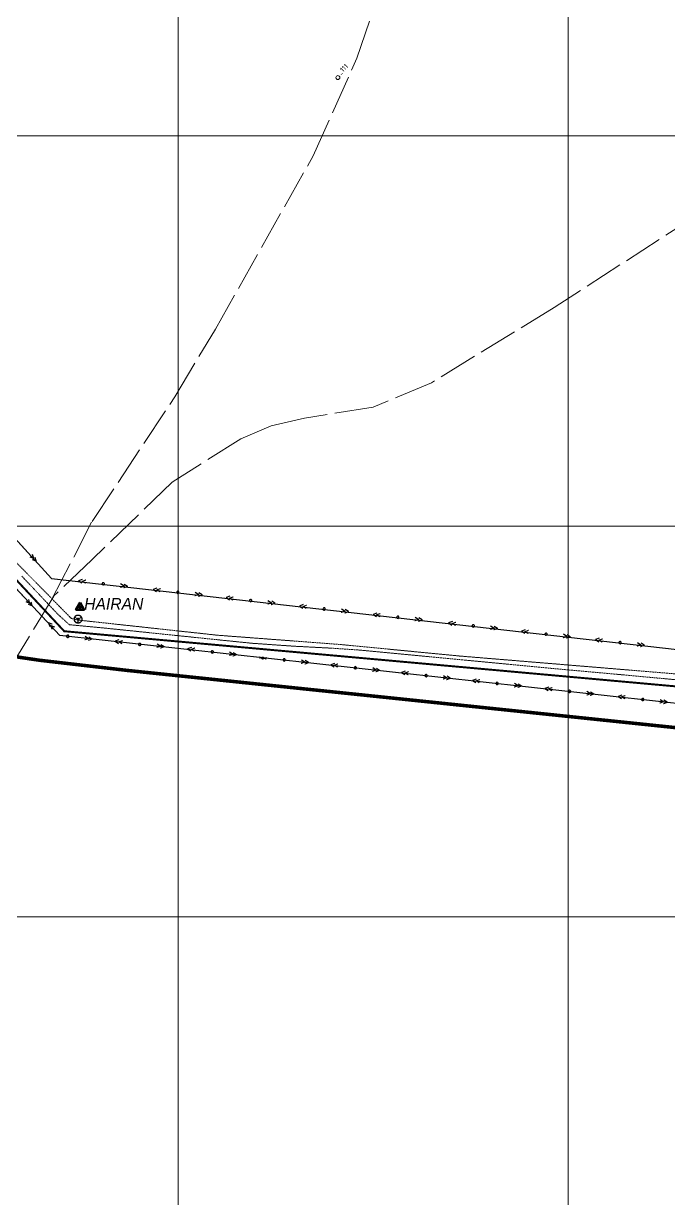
# Model space of a CAD drawing. Header units: millimetres. Extents: x 519 to 9564855, y -810 to 5021775.
# Drawn here: x 9523604 to 9525257, y 4994278 to 4997288 of the extents above; entities that cross this region are included whole.
import ezdxf

# ---------------------------------------------------------------- set-up
doc = ezdxf.new("R2010")
doc.units = ezdxf.units.MM
doc.header["$LTSCALE"] = 2
doc.header["$MEASUREMENT"] = 0
doc.header["$PDMODE"] = 2
doc.header["$PDSIZE"] = 5
for name, pattern in [('92051501$0$GROUND1', [60, 50, -10]), ('92051501$0$GROUND2', [35, 25, -10]), ('Podzemka', [5, 2, -1, 2])]:
    doc.linetypes.add(name, pattern=pattern)
for name, color, linetype in [('AL_PIP_CRUDE OIL', 210, 'Continuous'), ('CONTROL', 7, 'Continuous'), ('GRID_PULKOVO', 7, 'Continuous'), ('OLD WELLS(dr.bfr2000)', 24, 'Continuous'), ('PPLINE_WAT', 7, 'WTR_LINE'), ('ROAD_ASF', 9, 'Continuous'), ('ROAD_FIELD', 255, '92051501$0$GROUND2'), ('ROAD_GROUND', 9, 'Continuous')]:
    doc.layers.add(name, color=color, linetype=linetype)
for name, color, linetype, lineweight in [('Водопровод', 5, 'Continuous', 30), ('Электро', 1, 'Continuous', 30), ('Электроснаб', 1, 'Continuous', 18), ('Электроснабжене', 1, 'Continuous', 18)]:
    doc.layers.add(name, color=color, linetype=linetype, lineweight=lineweight)
doc.styles.add('92051501$0$STANDARD', font='simplex.shx')
doc.styles.add('Elect', font='isocpeur.ttf')
doc.styles.add('Line_GUGK', font='')
doc.styles.get('Line_GUGK').set_extended_font_data('Bm431', italic=True)
doc.linetypes.add('WTR_LINE', pattern='A,0.5,-0.2,["W",92051501$0$STANDARD,S=0.1,R=0,X=-0.1,Y=-0.05],-0.05', length=0.75)

# ---------------------------------------------------------------- blocks, each defined once
blk = doc.blocks.new('A$C53fd71da')
at = {"layer": 'CONTROL', "color": 6, "lineweight": 50}
blk.add_lwpolyline([(0, 12.3), (-10.7, -6.2), (10.7, -6.2)], close=True, dxfattribs=at)
at = {"layer": 'CONTROL', "color": 6, "lineweight": 5, "const_width": 1}
blk.add_lwpolyline([(-0.5, 0, 1), (0.5, 0, 1)], format="xyb", close=True, dxfattribs=at)
at = {"layer": 'CONTROL', "color": 6, "lineweight": 50}
blk.add_point((0, 0), dxfattribs=at)

msp = doc.modelspace()

# ---------------------------------------------------------------- linework, layer by layer
at = {"layer": 'AL_PIP_CRUDE OIL', "lineweight": 60, "const_width": 5}
msp.add_lwpolyline([(9523408.96955, 5008589.07215), (9522866.96955, 5008436.07215), (9522326.96955, 5007087.07215), (9522313.96594, 5006750.08943), (9522363.50455, 5006330.19015), (9523532.73502, 5003851.53167), (9523509.9659, 5003501.17422), (9523544.63322, 5003488.85485), (9523203.95221, 5002551.92724), (9523207.94138, 5002504.46778), (9521587.24018, 4997999.63007), (9523708.12981, 4995731.08727), (9526814.15531, 4995451.17542), (9528489.4409, 4995215.37355), (9528594.43514, 4995358.95224), (9530593.64001, 4995059.64331), (9530879.24426, 4994914.43479), (9530977.35799, 4994842.68501), (9531002.94658, 4994841.81396), (9531002.94658, 4994841.81396), (9531002.94648, 4994841.81391)], dxfattribs=at)
at = {"layer": 'GRID_PULKOVO', "lineweight": 0}
for p, q in [((9524000, 5011000), (9524000, 4992000)), ((9525000, 5011000), (9525000, 4992000)), ((9519000, 4997000), (9533000, 4997000)), ((9519000, 4996000), (9533000, 4996000)), ((9519000, 4995000), (9533000, 4995000))]:
    msp.add_line(p, q, dxfattribs=at)
at = {"layer": 'OLD WELLS(dr.bfr2000)', "lineweight": 0}
msp.add_circle((9524409.5, 4997149), 5, dxfattribs=at)
at = {"layer": 'PPLINE_WAT', "lineweight": 0}
for points in [[(9523743.51714, 4995772.50063), (9523743.51714, 4995772.50063), (9523744.04686, 4995772.49025), (9523744.56619, 4995772.4487), (9523745.08553, 4995772.37599), (9523745.59448, 4995772.2929), (9523746.09304, 4995772.16826), (9523746.58122, 4995772.03323), (9523747.06939, 4995771.86704), (9523747.53679, 4995771.68008), (9523747.99381, 4995771.47235), (9523748.44044, 4995771.24384), (9523748.87668, 4995770.99456), (9523749.30253, 4995770.72451), (9523749.70762, 4995770.43368), (9523750.10231, 4995770.12208), (9523750.47623, 4995769.80009), (9523750.83977, 4995769.45733), (9523751.18253, 4995769.09379), (9523751.5149, 4995768.71987), (9523751.8265, 4995768.32518), (9523752.11733, 4995767.92009), (9523752.38739, 4995767.49424), (9523752.63667, 4995767.058), (9523752.86518, 4995766.61137), (9523753.0833, 4995766.15435), (9523753.27026, 4995765.67657), (9523753.43644, 4995765.19878), (9523753.57147, 4995764.70021), (9523753.68573, 4995764.20165), (9523753.77921, 4995763.6927), (9523753.85191, 4995763.17337), (9523753.89346, 4995762.64365), (9523753.90385, 4995762.11392), (9523753.90385, 4995762.11392), (9523753.89346, 4995761.57381), (9523753.85191, 4995761.04409), (9523753.77921, 4995760.52476), (9523753.68573, 4995760.01581), (9523753.57147, 4995759.51725), (9523753.43644, 4995759.01868), (9523753.27026, 4995758.53051), (9523753.0833, 4995758.06311), (9523752.86518, 4995757.60609), (9523752.63667, 4995757.15946), (9523752.38739, 4995756.72322), (9523752.11733, 4995756.29737), (9523751.8265, 4995755.89228), (9523751.5149, 4995755.49759), (9523751.18253, 4995755.12367), (9523750.83977, 4995754.76013), (9523750.47623, 4995754.41737), (9523750.10231, 4995754.09538), (9523749.70762, 4995753.78378), (9523749.30253, 4995753.49295), (9523748.87668, 4995753.2229), (9523748.44044, 4995752.97362), (9523747.99381, 4995752.74511), (9523747.53679, 4995752.53738), (9523747.06939, 4995752.35042), (9523746.58122, 4995752.19461), (9523746.09304, 4995752.0492), (9523745.59448, 4995751.93495), (9523745.08553, 4995751.84147), (9523744.56619, 4995751.77915), (9523744.04686, 4995751.7376), (9523743.51714, 4995751.72721), (9523743.51714, 4995751.72721), (9523742.97703, 4995751.7376), (9523742.4473, 4995751.77915), (9523741.92797, 4995751.84147), (9523741.41902, 4995751.93495), (9523740.91007, 4995752.0492), (9523740.4219, 4995752.19461), (9523739.93372, 4995752.35042), (9523739.46632, 4995752.53738), (9523738.99892, 4995752.74511), (9523738.55229, 4995752.97362), (9523738.11605, 4995753.2229), (9523737.70058, 4995753.49295), (9523737.2955, 4995753.78378), (9523736.9008, 4995754.09538), (9523736.52688, 4995754.41737), (9523736.16334, 4995754.76013), (9523735.82058, 4995755.12367), (9523735.48821, 4995755.49759), (9523735.18699, 4995755.89228), (9523734.89617, 4995756.29737), (9523734.62611, 4995756.72322), (9523734.37683, 4995757.15946), (9523734.14832, 4995757.60609), (9523733.94059, 4995758.06311), (9523733.75363, 4995758.53051), (9523733.59783, 4995759.01868), (9523733.45241, 4995759.51725), (9523733.33816, 4995760.01581), (9523733.24468, 4995760.52476), (9523733.18236, 4995761.04409), (9523733.14081, 4995761.57381), (9523733.13043, 4995762.11392), (9523733.13043, 4995762.11392), (9523733.14081, 4995762.64365), (9523733.18236, 4995763.17337), (9523733.24468, 4995763.6927), (9523733.33816, 4995764.20165), (9523733.45241, 4995764.70021), (9523733.59783, 4995765.19878), (9523733.75363, 4995765.67657), (9523733.94059, 4995766.15435), (9523734.14832, 4995766.61137), (9523734.37683, 4995767.058), (9523734.62611, 4995767.49424), (9523734.89617, 4995767.92009), (9523735.18699, 4995768.32518), (9523735.48821, 4995768.71987), (9523735.82058, 4995769.09379), (9523736.16334, 4995769.45733), (9523736.52688, 4995769.80009), (9523736.9008, 4995770.12208), (9523737.2955, 4995770.43368), (9523737.70058, 4995770.72451), (9523738.11605, 4995770.99456), (9523738.55229, 4995771.24384), (9523738.99892, 4995771.47235), (9523739.46632, 4995771.68008), (9523739.93372, 4995771.86704), (9523740.4219, 4995772.03323), (9523740.91007, 4995772.16826), (9523741.41902, 4995772.2929), (9523741.92797, 4995772.37599), (9523742.4473, 4995772.4487), (9523742.97703, 4995772.49025), (9523743.51714, 4995772.50063)], [(9523743.11205, 4995759.72498), (9523743.11205, 4995759.72498), (9523742.87316, 4995759.80807), (9523742.64465, 4995759.90155), (9523742.41614, 4995760.02619), (9523742.20841, 4995760.16122), (9523742.01106, 4995760.31702), (9523741.83449, 4995760.48321), (9523741.6683, 4995760.67017), (9523741.53327, 4995760.86752), (9523741.40863, 4995761.07525), (9523741.30477, 4995761.29337), (9523741.23206, 4995761.52188), (9523741.18013, 4995761.76078), (9523741.15935, 4995762.01006), (9523741.16974, 4995762.25934), (9523741.21129, 4995762.50862), (9523741.28399, 4995762.76829), (9523735.08313, 4995766.6633), (9523735.08313, 4995766.6633), (9523734.9481, 4995766.41402), (9523734.82346, 4995766.16474), (9523734.70921, 4995765.90507), (9523734.60534, 4995765.6454), (9523734.50147, 4995765.37535), (9523734.40799, 4995765.09491), (9523734.3249, 4995764.82485), (9523734.25219, 4995764.53403), (9523734.18987, 4995764.25359), (9523734.13794, 4995763.96276), (9523734.086, 4995763.67193), (9523734.05484, 4995763.3811), (9523734.02368, 4995763.07989), (9523734.00291, 4995762.77867), (9523733.99252, 4995762.47746), (9523733.99252, 4995762.17624), (9523734.00291, 4995761.87503), (9523734.02368, 4995761.57381), (9523734.04446, 4995761.26221), (9523734.086, 4995760.961), (9523734.12755, 4995760.65978), (9523734.18987, 4995760.35857), (9523734.25219, 4995760.05735), (9523734.3249, 4995759.75614), (9523734.40799, 4995759.45493), (9523734.50147, 4995759.1641), (9523734.60534, 4995758.87327), (9523734.71959, 4995758.58244), (9523734.84423, 4995758.29161), (9523734.97926, 4995758.01117), (9523735.12467, 4995757.73073), (9523735.28047, 4995757.45029), (9523735.28047, 4995757.45029), (9523735.43628, 4995757.18024), (9523735.61285, 4995756.92057), (9523735.77904, 4995756.6609), (9523735.966, 4995756.41162), (9523736.16334, 4995756.17272), (9523736.36069, 4995755.93383), (9523736.55804, 4995755.70532), (9523736.77616, 4995755.4872), (9523736.9839, 4995755.27947), (9523737.2124, 4995755.07173), (9523737.44091, 4995754.87439), (9523737.6798, 4995754.68743), (9523737.9187, 4995754.50046), (9523738.15759, 4995754.33428), (9523738.40687, 4995754.16809), (9523738.66654, 4995754.01229), (9523738.91582, 4995753.85649), (9523739.18588, 4995753.72146), (9523739.44555, 4995753.58643), (9523739.7156, 4995753.46179), (9523739.98565, 4995753.34754), (9523740.2661, 4995753.24367), (9523740.53615, 4995753.13981), (9523740.81659, 4995753.05671), (9523741.10742, 4995752.97362), (9523741.38786, 4995752.90091), (9523741.6683, 4995752.83859), (9523741.95913, 4995752.78666), (9523742.24996, 4995752.73472), (9523742.5304, 4995752.70356), (9523742.82123, 4995752.68279), (9523743.11205, 4995752.66202), (9523743.11205, 4995759.72498)], [(9523741.64753, 4995763.5369), (9523741.64753, 4995763.5369), (9523741.85526, 4995763.78618), (9523742.09416, 4995764.0043), (9523742.35382, 4995764.18088), (9523742.61349, 4995764.31591), (9523742.89393, 4995764.40939), (9523743.18476, 4995764.48209), (9523743.47559, 4995764.51325), (9523743.76642, 4995764.51325), (9523744.04686, 4995764.48209), (9523744.3273, 4995764.41977), (9523744.58697, 4995764.33668), (9523744.82586, 4995764.22243), (9523745.05437, 4995764.0874), (9523745.24133, 4995763.92121), (9523745.40752, 4995763.74464), (9523745.54254, 4995763.5369), (9523751.62916, 4995767.34883), (9523751.62916, 4995767.34883), (9523751.48374, 4995767.58772), (9523751.31756, 4995767.81623), (9523751.15137, 4995768.04474), (9523750.97479, 4995768.27324), (9523750.78783, 4995768.49136), (9523750.60087, 4995768.70948), (9523750.39314, 4995768.91722), (9523750.1854, 4995769.12495), (9523749.96728, 4995769.3223), (9523749.74916, 4995769.51965), (9523749.51027, 4995769.70661), (9523749.27137, 4995769.88318), (9523749.03248, 4995770.05976), (9523748.7832, 4995770.22594), (9523748.52353, 4995770.39213), (9523748.26386, 4995770.53755), (9523747.99381, 4995770.68296), (9523747.72375, 4995770.82837), (9523747.44331, 4995770.95301), (9523747.16287, 4995771.07765), (9523746.88243, 4995771.19191), (9523746.5916, 4995771.29578), (9523746.30077, 4995771.38926), (9523746.00995, 4995771.47235), (9523745.70873, 4995771.55544), (9523745.40752, 4995771.61776), (9523745.1063, 4995771.68008), (9523744.7947, 4995771.73202), (9523744.49349, 4995771.76318), (9523744.18189, 4995771.79434), (9523743.87028, 4995771.80472), (9523743.55868, 4995771.81511), (9523743.55868, 4995771.81511), (9523743.24708, 4995771.80472), (9523742.93548, 4995771.79434), (9523742.62388, 4995771.76318), (9523742.31228, 4995771.73202), (9523742.01106, 4995771.68008), (9523741.70985, 4995771.62815), (9523741.40863, 4995771.56583), (9523741.11781, 4995771.49312), (9523740.81659, 4995771.39964), (9523740.53615, 4995771.30616), (9523740.24532, 4995771.21268), (9523739.96488, 4995771.09843), (9523739.69483, 4995770.97379), (9523739.42477, 4995770.84915), (9523739.15472, 4995770.71412), (9523738.89505, 4995770.56871), (9523738.63538, 4995770.42329), (9523738.3861, 4995770.2571), (9523738.13682, 4995770.09092), (9523737.89793, 4995769.92473), (9523737.66942, 4995769.73777), (9523737.44091, 4995769.55081), (9523737.22279, 4995769.36385), (9523737.00467, 4995769.15611), (9523736.79693, 4995768.94838), (9523736.59959, 4995768.74064), (9523736.41263, 4995768.52252), (9523736.22567, 4995768.29402), (9523736.04909, 4995768.06551), (9523735.87252, 4995767.837), (9523735.71672, 4995767.59811), (9523735.56092, 4995767.34883), (9523741.64753, 4995763.5369)], [(9523745.90608, 4995762.76829), (9523745.90608, 4995762.76829), (9523745.9684, 4995762.49823), (9523745.99956, 4995762.22818), (9523745.99956, 4995761.96851), (9523745.97879, 4995761.71923), (9523745.93724, 4995761.46995), (9523745.87492, 4995761.23105), (9523745.78144, 4995761.01293), (9523745.67757, 4995760.8052), (9523745.54254, 4995760.60785), (9523745.37636, 4995760.42089), (9523745.19978, 4995760.26509), (9523745.00244, 4995760.10929), (9523744.78431, 4995759.98465), (9523744.54542, 4995759.88078), (9523744.28575, 4995759.7873), (9523744.00531, 4995759.72498), (9523744.00531, 4995752.66202), (9523744.00531, 4995752.66202), (9523744.28575, 4995752.6724), (9523744.56619, 4995752.69318), (9523744.84663, 4995752.72434), (9523745.12708, 4995752.76588), (9523745.40752, 4995752.81782), (9523745.68796, 4995752.86975), (9523745.9684, 4995752.94246), (9523746.24884, 4995753.01516), (9523746.52928, 4995753.09826), (9523746.80972, 4995753.19174), (9523747.09016, 4995753.29561), (9523747.36022, 4995753.39947), (9523747.63027, 4995753.52411), (9523747.90033, 4995753.64875), (9523748.17038, 4995753.78378), (9523748.43005, 4995753.9292), (9523748.68972, 4995754.07461), (9523748.94939, 4995754.2408), (9523749.19867, 4995754.40698), (9523749.44795, 4995754.58356), (9523749.68684, 4995754.76013), (9523749.92574, 4995754.95748), (9523750.15424, 4995755.15483), (9523750.38275, 4995755.36256), (9523750.60087, 4995755.5703), (9523750.80861, 4995755.7988), (9523751.01634, 4995756.02731), (9523751.21369, 4995756.26621), (9523751.40065, 4995756.5051), (9523751.58761, 4995756.75438), (9523751.7538, 4995757.01405), (9523751.91998, 4995757.2841), (9523751.91998, 4995757.2841), (9523752.07579, 4995757.56454), (9523752.2212, 4995757.84499), (9523752.35623, 4995758.13581), (9523752.48087, 4995758.41625), (9523752.58473, 4995758.70708), (9523752.6886, 4995759.0083), (9523752.78208, 4995759.29912), (9523752.86518, 4995759.58995), (9523752.93788, 4995759.89117), (9523753.01059, 4995760.19238), (9523753.06252, 4995760.48321), (9523753.10407, 4995760.78442), (9523753.13523, 4995761.08564), (9523753.16639, 4995761.38685), (9523753.17678, 4995761.67768), (9523753.18716, 4995761.9789), (9523753.18716, 4995762.28011), (9523753.16639, 4995762.57094), (9523753.14562, 4995762.86177), (9523753.11446, 4995763.16298), (9523753.0833, 4995763.45381), (9523753.03136, 4995763.73425), (9523752.97943, 4995764.02508), (9523752.90672, 4995764.30552), (9523752.83402, 4995764.58596), (9523752.75092, 4995764.8664), (9523752.65744, 4995765.14684), (9523752.56396, 4995765.4169), (9523752.44971, 4995765.67657), (9523752.33545, 4995765.94662), (9523752.21081, 4995766.20629), (9523752.07579, 4995766.45557), (9523745.90608, 4995762.76829)], [(9523743.60023, 4995762.76829), (9523743.60023, 4995762.76829), (9523743.4652, 4995762.7579), (9523743.34056, 4995762.71635), (9523743.23669, 4995762.65403), (9523743.13283, 4995762.58133), (9523743.06012, 4995762.47746), (9523742.9978, 4995762.37359), (9523742.95625, 4995762.24895), (9523742.94587, 4995762.11392), (9523742.94587, 4995762.11392), (9523742.95625, 4995761.9789), (9523742.9978, 4995761.86464), (9523743.06012, 4995761.75039), (9523743.13283, 4995761.65691), (9523743.23669, 4995761.57381), (9523743.34056, 4995761.52188), (9523743.4652, 4995761.48033), (9523743.60023, 4995761.46995), (9523743.60023, 4995761.46995), (9523743.73526, 4995761.48033), (9523743.84951, 4995761.52188), (9523743.96376, 4995761.57381), (9523744.05724, 4995761.65691), (9523744.14034, 4995761.75039), (9523744.19227, 4995761.86464), (9523744.23382, 4995761.9789), (9523744.24421, 4995762.11392), (9523744.24421, 4995762.11392), (9523744.23382, 4995762.24895), (9523744.19227, 4995762.37359), (9523744.14034, 4995762.47746), (9523744.05724, 4995762.58133), (9523743.96376, 4995762.65403), (9523743.84951, 4995762.71635), (9523743.73526, 4995762.7579), (9523743.60023, 4995762.76829)]]:
    msp.add_lwpolyline(points, dxfattribs=at)
at = {"layer": 'ROAD_ASF', "lineweight": 0}
for points in [[(9528298.2867, 4995168.93136), (9526231.21481, 4995381.48735), (9523869.78115, 4995627.69086), (9523645.75861, 4995653.60503), (9523591.51173, 4995661.52648), (9523474.39828, 4995680.98455), (9523360.83194, 4995715.36281), (9523200.35695, 4995774.30053), (9522942.1872, 4995891.78385), (9522657.92062, 4996081.52179), (9522497.5187, 4996228.7826), (9521885.14489, 4996878.97331), (9521737.23529, 4997056.36456), (9521526.30791, 4997406.20512)], [(9528299.337, 4995174.855), (9526231.837, 4995387.455), (9523870.437, 4995633.655), (9523646.537, 4995659.555), (9523592.437, 4995667.455), (9523475.76488, 4995686.83974), (9523362.737, 4995721.055), (9523202.637, 4995779.855), (9522945.1143, 4995897.04387), (9522661.637, 4996086.255), (9522501.737, 4996233.055), (9521889.637, 4996882.955), (9521742.137, 4997059.855), (9521531.837, 4997408.655)]]:
    msp.add_lwpolyline(points, dxfattribs=at)
at = {"layer": 'ROAD_FIELD', "linetype": '92051501$0$GROUND1', "lineweight": 0}
for points in [[(9523677.33764, 4995814.53179), (9523779.5692, 4996012.42397), (9523991.837, 4996331.555), (9524095.437, 4996504.555), (9524346.537, 4996948.955), (9524458.337, 4997198.555), (9524536.637, 4997429.155), (9524631.237, 4997756.455), (9524742.837, 4998101.955), (9524802.21631, 4998263.4501), (9524977.31895, 4998658.98382), (9525070.237, 4998931.055), (9525201.337, 4999233.755), (9525235.8427, 4999319.26134), (9525202.937, 4999426.855), (9525184.737, 4999499.955), (9525171.237, 4999571.455), (9525219.837, 4999707.255), (9525214.6934, 4999831.36774)], [(9528451.88812, 4999004.86675), (9528390.137, 4998956.155), (9528309.437, 4998884.155), (9528129.437, 4998769.755), (9527922.537, 4998634.655), (9527779.137, 4998535.455), (9527515.36941, 4998343.87907), (9527230.93133, 4998141.99864), (9527007.537, 4998000.855), (9526806.037, 4997871.855), (9526540.837, 4997599.355), (9526319.737, 4997442.355), (9526097.437, 4997309.355), (9526017.01116, 4997250.78917), (9525334.27543, 4996799.24093), (9524964.2843, 4996560.61277), (9524649.07709, 4996367.39764), (9524500.337, 4996305.255), (9524323.837, 4996276.855), (9524238.137, 4996257.255), (9524161.04677, 4996223.95074), (9523984.34338, 4996113.12051), (9523779.80124, 4995914.72078), (9523679.93664, 4995819.72939)], [(9523681.29951, 4995821.02576), (9523588.05274, 4995668.18343)]]:
    msp.add_lwpolyline(points, dxfattribs=at)
at = {"layer": 'ROAD_GROUND', "color": 8, "lineweight": 0, "const_width": 9}
msp.add_lwpolyline([(9528298.81185, 4995171.89318), (9526231.52379, 4995384.4714), (9523870.10908, 4995630.67293), (9523646.14781, 4995656.58002), (9523591.97436, 4995664.49074), (9523475.08158, 4995683.91215), (9523361.78447, 4995718.2089), (9523201.49697, 4995777.07777), (9522943.65075, 4995894.41386), (9522659.77881, 4996083.8884), (9522499.62785, 4996230.9188), (9521887.39094, 4996880.96416), (9521739.68614, 4997058.10978), (9521529.07245, 4997407.43006)], dxfattribs=at)
at = {"layer": 'Водопровод', "linetype": 'Podzemka', "lineweight": 0, "ltscale": 0.5}
for points in [[(9521809.05861, 4997801.17492), (9522321.28486, 4997251.24444), (9522848.09461, 4996690.34295), (9523018.04254, 4996508.29052), (9523474.44343, 4996019.34995), (9523726.43358, 4995763.56926), (9523744.07352, 4995759.63526), (9524100.88532, 4995720.85887), (9524418.9719, 4995696.8346), (9524721.48043, 4995667.5756), (9525443.73324, 4995607.90442), (9525570.37635, 4995599.69793), (9526108.40371, 4995547.55865), (9526286.02644, 4995530.48459), (9526475.15533, 4995517.41433), (9526683.99455, 4995499.87704), (9526817.43808, 4995482.55757), (9527010.89284, 4995452.72098), (9527327.42458, 4995409.488), (9527594.44513, 4995374.98379), (9527801.7804, 4995344.91779)], [(9525295.64245, 4995605.01899), (9525140.60436, 4995619.3383), (9524954.36342, 4995636.16406), (9524736.08297, 4995656.97893), (9524466.22475, 4995682.76176), (9524390.42104, 4995687.84894), (9524298.05733, 4995692.66493), (9524190.76959, 4995700.10718), (9524047.29721, 4995714.79549), (9523819.44487, 4995738.36103), (9523721.26121, 4995747.76634), (9523691.67531, 4995774.5307), (9523638.10901, 4995831.29506), (9523599.05466, 4995872.47944)]]:
    msp.add_lwpolyline(points, dxfattribs=at)
at = {"layer": 'Электро'}
for p, q in [((9521686.2361, 4998035.15895), (9523675.71145, 4995866.21379)), ((9523696.51523, 4995720.48046), (9521569.84884, 4997994.48601)), ((9523630.14145, 4995917.30262), (9523620.83331, 4995921.08205)), ((9523630.12686, 4995916.94613), (9523626.98525, 4995927.4326)), ((9523636.31004, 4995910.97549), (9523633.2956, 4995920.20683)), ((9523636.1245, 4995910.80466), (9523626.80177, 4995914.22759)), ((9523675.71145, 4995866.21379), (9529559.83969, 4995197.83227)), ((9523754.44542, 4995863.43195), (9523744.89104, 4995859.9873)), ((9523744.89104, 4995859.9873), (9523753.41176, 4995854.66538)), ((9523753.88429, 4995858.67296), (9523763.21758, 4995862.39764)), ((9523762.21345, 4995853.88154), (9523753.88429, 4995858.67296)), ((9523861.46491, 4995846.49617), (9523851.94006, 4995843.30198)), ((9523861.68601, 4995846.21614), (9523852.47245, 4995852.12766)), ((9523870.23707, 4995845.46185), (9523860.93332, 4995841.98764)), ((9523870.2666, 4995845.71232), (9523861.96697, 4995850.75421)), ((9523945.73666, 4995841.70307), (9523936.18228, 4995838.25842)), ((9523936.18228, 4995838.25842), (9523944.703, 4995832.9365)), ((9523945.17553, 4995836.94408), (9523954.50881, 4995840.66875)), ((9523953.50469, 4995832.15266), (9523945.17553, 4995836.94408)), ((9524052.97725, 4995824.48726), (9524043.76369, 4995830.39878)), ((9524061.55783, 4995823.98344), (9524053.25821, 4995829.02533)), ((9523620.08227, 4995802.28945), (9523610.78227, 4995806.08885)), ((9523626.05135, 4995795.77864), (9523616.73599, 4995799.22159)), ((9523620.06691, 4995801.93299), (9523616.94784, 4995812.42618)), ((9523626.23725, 4995795.94908), (9523623.24265, 4995805.18687)), ((9524052.75615, 4995824.76728), (9524043.2313, 4995821.5731)), ((9524061.5283, 4995823.73297), (9524052.22455, 4995820.25876)), ((9524132.3353, 4995820.50722), (9524122.78092, 4995817.06257)), ((9524122.78092, 4995817.06257), (9524131.30165, 4995811.74065)), ((9524131.77417, 4995815.74823), (9524141.10746, 4995819.47291)), ((9524140.10334, 4995810.95681), (9524131.77417, 4995815.74823)), ((9524239.35479, 4995803.57144), (9524229.82994, 4995800.37725)), ((9524239.57589, 4995803.29141), (9524230.36233, 4995809.20293)), ((9524248.12695, 4995802.53712), (9524238.8232, 4995799.06291)), ((9524248.15648, 4995802.78759), (9524239.85685, 4995807.82948)), ((9524320.70024, 4995799.11074), (9524311.14586, 4995795.66609)), ((9524320.13912, 4995794.35174), (9524329.4724, 4995798.07642)), ((9524311.14586, 4995795.66609), (9524319.66659, 4995790.34417)), ((9524328.46828, 4995789.56033), (9524320.13912, 4995794.35174)), ((9524427.71974, 4995782.17495), (9524418.19488, 4995778.98077)), ((9524427.94084, 4995781.89493), (9524418.72727, 4995787.80644)), ((9524436.49189, 4995781.14064), (9524427.18814, 4995777.66643)), ((9524436.52142, 4995781.39111), (9524428.2218, 4995786.433)), ((9524509.4885, 4995777.66617), (9524499.93413, 4995774.22152)), ((9524499.93413, 4995774.22152), (9524508.45485, 4995768.8996)), ((9524508.92738, 4995772.90718), (9524518.26066, 4995776.63186)), ((9524517.25654, 4995768.11576), (9524508.92738, 4995772.90718)), ((9524616.7291, 4995760.45036), (9524607.51554, 4995766.36188)), ((9523667.85265, 4995752.54314), (9523670.8319, 4995742.94889)), ((9523677.33855, 4995748.91417), (9523667.85265, 4995752.54314)), ((9523676.98688, 4995736.60852), (9523673.80637, 4995745.67588)), ((9523673.80637, 4995745.67588), (9523683.30764, 4995742.40337)), ((9524616.508, 4995760.73039), (9524606.98315, 4995757.5362)), ((9524625.28015, 4995759.69607), (9524615.9764, 4995756.22186)), ((9524625.30968, 4995759.94654), (9524617.01006, 4995764.98843)), ((9524702.94967, 4995755.6908), (9524693.39529, 4995752.24615)), ((9524693.39529, 4995752.24615), (9524701.91602, 4995746.92424)), ((9524702.38854, 4995750.93181), (9524711.72183, 4995754.65649)), ((9524710.71771, 4995746.1404), (9524702.38854, 4995750.93181)), ((9524809.96916, 4995738.75502), (9524800.44431, 4995735.56084)), ((9524810.19026, 4995738.475), (9524800.9767, 4995744.38651)), ((9524818.74132, 4995737.72071), (9524809.43757, 4995734.2465)), ((9524818.77085, 4995737.97118), (9524810.47122, 4995743.01306)), ((9529578.83595, 4995072.17117), (9523696.51523, 4995720.48046)), ((9523770.44647, 4995711.86314), (9523760.90134, 4995708.73008)), ((9523770.66577, 4995711.5817), (9523761.49029, 4995717.55216)), ((9523779.21181, 4995710.77262), (9523769.88599, 4995707.35812)), ((9523779.24295, 4995711.02289), (9523770.97582, 4995716.11788)), ((9523848.31243, 4995708.63108), (9523838.7159, 4995705.30566)), ((9523847.69209, 4995703.87944), (9523857.07102, 4995707.48762)), ((9524889.41694, 4995734.50988), (9524879.86256, 4995731.06523)), ((9524879.86256, 4995731.06523), (9524888.38328, 4995725.74331)), ((9524888.85581, 4995729.75089), (9524898.18909, 4995733.47557)), ((9524897.18497, 4995724.95947), (9524888.85581, 4995729.75089)), ((9524996.43643, 4995717.5741), (9524986.91158, 4995714.37991)), ((9524996.65753, 4995717.29407), (9524987.44397, 4995723.20559)), ((9525005.20858, 4995716.53978), (9524995.90483, 4995713.06557)), ((9525005.23811, 4995716.79025), (9524996.93849, 4995721.83214)), ((9525079.08991, 4995712.96482), (9525069.53553, 4995709.52017)), ((9525069.53553, 4995709.52017), (9525078.05625, 4995704.19825)), ((9525078.52878, 4995708.20582), (9525087.86207, 4995711.9305)), ((9525086.85794, 4995703.41441), (9525078.52878, 4995708.20582)), ((9523838.7159, 4995705.30566), (9523847.1697, 4995699.87806)), ((9523855.96095, 4995698.98469), (9523847.69209, 4995703.87944)), ((9523955.32688, 4995692.26843), (9523945.78598, 4995689.12251)), ((9523955.54656, 4995691.98729), (9523946.36305, 4995697.94538)), ((9523964.09369, 4995691.18972), (9523954.77247, 4995687.76266)), ((9523964.12449, 4995691.44004), (9523955.85049, 4995696.52388)), ((9524033.92596, 4995689.26807), (9524024.35427, 4995685.87183)), ((9524024.35427, 4995685.87183), (9524032.84794, 4995680.50685)), ((9524033.34075, 4995684.51198), (9524042.69277, 4995688.18935)), ((9524041.64555, 4995679.67845), (9524033.34075, 4995684.51198)), ((9524141.07802, 4995671.50954), (9524131.89451, 4995677.46763)), ((9524149.65595, 4995670.96229), (9524141.38196, 4995676.04613)), ((9525186.1094, 4995696.02903), (9525176.58455, 4995692.83485)), ((9525186.3305, 4995695.74901), (9525177.11694, 4995701.66052)), ((9525194.88155, 4995694.99472), (9525185.57781, 4995691.52051)), ((9525194.91109, 4995695.24519), (9525186.61146, 4995700.28708)), ((9524140.85834, 4995671.79068), (9524131.31744, 4995668.64476)), ((9524149.62515, 4995670.71197), (9524140.30393, 4995667.28491)), ((9524217.88841, 4995665.07357), (9524208.29188, 4995661.74814)), ((9524208.71052, 4995665.52379), (9524217.20419, 4995660.15881)), ((9524217.26807, 4995660.32193), (9524226.64701, 4995663.93011)), ((9524226.0018, 4995659.33042), (9524217.697, 4995664.16394)), ((9524325.2146, 4995651.44264), (9524315.6737, 4995648.29672)), ((9524325.43428, 4995651.1615), (9524316.25076, 4995657.11959)), ((9524333.9814, 4995650.36393), (9524324.66018, 4995646.93687)), ((9524334.0122, 4995650.61425), (9524325.73821, 4995655.69809)), ((9524400.7835, 4995648.77673), (9524391.2118, 4995645.3805)), ((9524400.19829, 4995644.02064), (9524409.55031, 4995647.69802)), ((9524391.2118, 4995645.3805), (9524399.70547, 4995640.01551)), ((9524408.50308, 4995639.18712), (9524400.19829, 4995644.02064)), ((9524507.71588, 4995631.29935), (9524498.17498, 4995628.15343)), ((9524507.93556, 4995631.01821), (9524498.75204, 4995636.97629)), ((9524516.48268, 4995630.22063), (9524507.16146, 4995626.79357)), ((9524516.51348, 4995630.47095), (9524508.23949, 4995635.55479)), ((9524581.86199, 4995628.79047), (9524572.29029, 4995625.39424)), ((9524572.29029, 4995625.39424), (9524580.78396, 4995620.02925)), ((9524581.27677, 4995624.03438), (9524590.6288, 4995627.71176)), ((9524589.58157, 4995619.20086), (9524581.27677, 4995624.03438)), ((9524689.01404, 4995611.03195), (9524679.83053, 4995616.99003)), ((9524697.59197, 4995610.48469), (9524689.31798, 4995615.56853)), ((9524688.79436, 4995611.31309), (9524679.25346, 4995608.16717)), ((9524697.56117, 4995610.23437), (9524688.23995, 4995606.80731)), ((9524764.30605, 4995608.65349), (9524754.73435, 4995605.25725)), ((9524754.73435, 4995605.25725), (9524763.22802, 4995599.89227)), ((9524763.72083, 4995603.8974), (9524773.07286, 4995607.57478)), ((9524772.02563, 4995599.06387), (9524763.72083, 4995603.8974)), ((9524871.23843, 4995591.1761), (9524861.69752, 4995588.03018)), ((9524871.45811, 4995590.89496), (9524862.27459, 4995596.85305)), ((9524880.00523, 4995590.09739), (9524870.68401, 4995586.67033)), ((9524880.03603, 4995590.34771), (9524871.76204, 4995595.43155)), ((9524949.96134, 4995588.16207), (9524940.38965, 4995584.76584)), ((9524949.37613, 4995583.40598), (9524958.72815, 4995587.08336)), ((9524940.38965, 4995584.76584), (9524948.88332, 4995579.40085)), ((9524957.68093, 4995578.57246), (9524949.37613, 4995583.40598)), ((9525056.89372, 4995570.68469), (9525047.35282, 4995567.53877)), ((9525057.1134, 4995570.40355), (9525047.92989, 4995576.36163)), ((9525065.66052, 4995569.60597), (9525056.33931, 4995566.17891)), ((9525065.69132, 4995569.85629), (9525057.41733, 4995574.94013)), ((9525137.4716, 4995567.46592), (9525127.8999, 4995564.06968)), ((9525127.8999, 4995564.06968), (9525136.39357, 4995558.7047)), ((9525136.88638, 4995562.70982), (9525146.23841, 4995566.3872)), ((9525145.19118, 4995557.8763), (9525136.88638, 4995562.70982)), ((9525244.62366, 4995549.70739), (9525235.44014, 4995555.66548)), ((9525244.40398, 4995549.98853), (9525234.86308, 4995546.84261)), ((9525253.17078, 4995548.90982), (9525243.84956, 4995545.48276)), ((9525253.20158, 4995549.16014), (9525244.92759, 4995554.24398))]:
    msp.add_line(p, q, dxfattribs=at)
for centre, start, end in [((9523808.03269, 4995852.51246), 103.87180409, 283.87180409), ((9523808.03269, 4995852.51246), 283.87180409, 103.87180409), ((9523999.32393, 4995830.78358), 103.87180398, 283.87180409), ((9523999.32393, 4995830.78358), 283.87180409, 103.87180398), ((9524185.92257, 4995809.58773), 103.87181331, 283.87181331), ((9524185.92257, 4995809.58773), 283.87181331, 103.87181331), ((9524374.28752, 4995788.19125), 103.87181563, 283.87181563), ((9524374.28752, 4995788.19125), 283.87181563, 103.87181563), ((9524563.07578, 4995766.74668), 103.87181355, 283.87181355), ((9524563.07578, 4995766.74668), 283.87181355, 103.87181355), ((9524756.53695, 4995744.77132), 103.87181355, 283.87181355), ((9524756.53695, 4995744.77132), 283.87181355, 103.87181355), ((9523717.05392, 4995718.22181), 103.50454393, 283.50454393), ((9523717.05392, 4995718.22181), 283.50454393, 103.50454393), ((9524943.00421, 4995723.59039), 103.8718042, 283.8718042), ((9524943.00421, 4995723.59039), 283.8718042, 103.8718042), ((9523901.75959, 4995697.04523), 103.15841199, 283.15841209), ((9523901.75959, 4995697.04523), 283.15841209, 103.15841199), ((9524087.45727, 4995678.07742), 103.58173808, 283.58173796), ((9524087.45727, 4995678.07742), 283.58173796, 103.58173808), ((9525132.67718, 4995702.04533), 103.87180629, 283.87180629), ((9525132.67718, 4995702.04533), 283.87180629, 103.87180629), ((9524271.81352, 4995657.72938), 103.58173137, 283.58173137), ((9524271.81352, 4995657.72938), 283.58173137, 103.58173137), ((9524454.3148, 4995637.58608), 103.58173105, 283.58173105), ((9524454.3148, 4995637.58608), 283.58173105, 103.58173105), ((9524635.39329, 4995617.59982), 103.58172863, 283.58172863), ((9524635.39329, 4995617.59982), 283.58172863, 103.58172863), ((9524817.83735, 4995597.46284), 103.58173127, 283.58173127), ((9524817.83735, 4995597.46284), 283.58173127, 103.58173127), ((9525003.49265, 4995576.97142), 103.58174027, 283.58174027), ((9525003.49265, 4995576.97142), 283.58174027, 103.58174027), ((9525191.0029, 4995556.27527), 103.58172885, 283.58172885), ((9525191.0029, 4995556.27527), 283.58172885, 103.58172885)]:
    msp.add_arc(centre, 3, start, end, dxfattribs=at)
at = {"layer": 'Электроснаб', "color": 1, "lineweight": 0}
for p, q in [((9521686.2361, 4998035.15895), (9523675.71145, 4995866.21379)), ((9523696.51523, 4995720.48046), (9521569.84884, 4997994.48601)), ((9523630.14145, 4995917.30262), (9523620.83331, 4995921.08205)), ((9523630.12686, 4995916.94613), (9523626.98525, 4995927.4326)), ((9523636.31004, 4995910.97549), (9523633.2956, 4995920.20683)), ((9523636.1245, 4995910.80466), (9523626.80177, 4995914.22759)), ((9523675.71145, 4995866.21379), (9529559.83969, 4995197.83227)), ((9523754.44542, 4995863.43195), (9523744.89104, 4995859.9873)), ((9523744.89104, 4995859.9873), (9523753.41176, 4995854.66538)), ((9523753.88429, 4995858.67296), (9523763.21758, 4995862.39764)), ((9523762.21345, 4995853.88154), (9523753.88429, 4995858.67296)), ((9523861.46491, 4995846.49617), (9523851.94006, 4995843.30198)), ((9523861.68601, 4995846.21614), (9523852.47245, 4995852.12766)), ((9523870.23707, 4995845.46185), (9523860.93332, 4995841.98764)), ((9523870.2666, 4995845.71232), (9523861.96697, 4995850.75421)), ((9523945.73666, 4995841.70307), (9523936.18228, 4995838.25842)), ((9523936.18228, 4995838.25842), (9523944.703, 4995832.9365)), ((9523945.17553, 4995836.94408), (9523954.50881, 4995840.66875)), ((9523953.50469, 4995832.15266), (9523945.17553, 4995836.94408)), ((9524052.97725, 4995824.48726), (9524043.76369, 4995830.39878)), ((9524061.55783, 4995823.98344), (9524053.25821, 4995829.02533)), ((9523620.08227, 4995802.28945), (9523610.78227, 4995806.08885)), ((9523626.05135, 4995795.77864), (9523616.73599, 4995799.22159)), ((9523620.06691, 4995801.93299), (9523616.94784, 4995812.42618)), ((9523626.23725, 4995795.94908), (9523623.24265, 4995805.18687)), ((9524052.75615, 4995824.76728), (9524043.2313, 4995821.5731)), ((9524061.5283, 4995823.73297), (9524052.22455, 4995820.25876)), ((9524132.3353, 4995820.50722), (9524122.78092, 4995817.06257)), ((9524122.78092, 4995817.06257), (9524131.30165, 4995811.74065)), ((9524131.77417, 4995815.74823), (9524141.10746, 4995819.47291)), ((9524140.10334, 4995810.95681), (9524131.77417, 4995815.74823)), ((9524239.35479, 4995803.57144), (9524229.82994, 4995800.37725)), ((9524239.57589, 4995803.29141), (9524230.36233, 4995809.20293)), ((9524248.12695, 4995802.53712), (9524238.8232, 4995799.06291)), ((9524248.15648, 4995802.78759), (9524239.85685, 4995807.82948)), ((9524320.70024, 4995799.11074), (9524311.14586, 4995795.66609)), ((9524320.13912, 4995794.35174), (9524329.4724, 4995798.07642)), ((9524311.14586, 4995795.66609), (9524319.66659, 4995790.34417)), ((9524328.46828, 4995789.56033), (9524320.13912, 4995794.35174)), ((9524427.71974, 4995782.17495), (9524418.19488, 4995778.98077)), ((9524427.94084, 4995781.89493), (9524418.72727, 4995787.80644)), ((9524436.49189, 4995781.14064), (9524427.18814, 4995777.66643)), ((9524436.52142, 4995781.39111), (9524428.2218, 4995786.433)), ((9524509.4885, 4995777.66617), (9524499.93413, 4995774.22152)), ((9524499.93413, 4995774.22152), (9524508.45485, 4995768.8996)), ((9524508.92738, 4995772.90718), (9524518.26066, 4995776.63186)), ((9524517.25654, 4995768.11576), (9524508.92738, 4995772.90718)), ((9524616.7291, 4995760.45036), (9524607.51554, 4995766.36188)), ((9523667.85265, 4995752.54314), (9523670.8319, 4995742.94889)), ((9523677.33855, 4995748.91417), (9523667.85265, 4995752.54314)), ((9523676.98688, 4995736.60852), (9523673.80637, 4995745.67588)), ((9523673.80637, 4995745.67588), (9523683.30764, 4995742.40337)), ((9524616.508, 4995760.73039), (9524606.98315, 4995757.5362)), ((9524625.28015, 4995759.69607), (9524615.9764, 4995756.22186)), ((9524625.30968, 4995759.94654), (9524617.01006, 4995764.98843)), ((9524702.94967, 4995755.6908), (9524693.39529, 4995752.24615)), ((9524693.39529, 4995752.24615), (9524701.91602, 4995746.92424)), ((9524702.38854, 4995750.93181), (9524711.72183, 4995754.65649)), ((9524710.71771, 4995746.1404), (9524702.38854, 4995750.93181)), ((9524809.96916, 4995738.75502), (9524800.44431, 4995735.56084)), ((9524810.19026, 4995738.475), (9524800.9767, 4995744.38651)), ((9524818.74132, 4995737.72071), (9524809.43757, 4995734.2465)), ((9524818.77085, 4995737.97118), (9524810.47122, 4995743.01306)), ((9529578.83595, 4995072.17117), (9523696.51523, 4995720.48046)), ((9523770.44647, 4995711.86314), (9523760.90134, 4995708.73008)), ((9523770.66577, 4995711.5817), (9523761.49029, 4995717.55216)), ((9523779.21181, 4995710.77262), (9523769.88599, 4995707.35812)), ((9523779.24295, 4995711.02289), (9523770.97582, 4995716.11788)), ((9523848.31243, 4995708.63108), (9523838.7159, 4995705.30566)), ((9523847.69209, 4995703.87944), (9523857.07102, 4995707.48762)), ((9524889.41694, 4995734.50988), (9524879.86256, 4995731.06523)), ((9524879.86256, 4995731.06523), (9524888.38328, 4995725.74331)), ((9524888.85581, 4995729.75089), (9524898.18909, 4995733.47557)), ((9524897.18497, 4995724.95947), (9524888.85581, 4995729.75089)), ((9524996.43643, 4995717.5741), (9524986.91158, 4995714.37991)), ((9524996.65753, 4995717.29407), (9524987.44397, 4995723.20559)), ((9525005.20858, 4995716.53978), (9524995.90483, 4995713.06557)), ((9525005.23811, 4995716.79025), (9524996.93849, 4995721.83214)), ((9525079.08991, 4995712.96482), (9525069.53553, 4995709.52017)), ((9525069.53553, 4995709.52017), (9525078.05625, 4995704.19825)), ((9525078.52878, 4995708.20582), (9525087.86207, 4995711.9305)), ((9525086.85794, 4995703.41441), (9525078.52878, 4995708.20582)), ((9523838.7159, 4995705.30566), (9523847.1697, 4995699.87806)), ((9523855.96095, 4995698.98469), (9523847.69209, 4995703.87944)), ((9523955.32688, 4995692.26843), (9523945.78598, 4995689.12251)), ((9523955.54656, 4995691.98729), (9523946.36305, 4995697.94538)), ((9523964.09369, 4995691.18972), (9523954.77247, 4995687.76266)), ((9523964.12449, 4995691.44004), (9523955.85049, 4995696.52388)), ((9524033.92596, 4995689.26807), (9524024.35427, 4995685.87183)), ((9524024.35427, 4995685.87183), (9524032.84794, 4995680.50685)), ((9524033.34075, 4995684.51198), (9524042.69277, 4995688.18935)), ((9524041.64555, 4995679.67845), (9524033.34075, 4995684.51198)), ((9524141.07802, 4995671.50954), (9524131.89451, 4995677.46763)), ((9524149.65595, 4995670.96229), (9524141.38196, 4995676.04613)), ((9525186.1094, 4995696.02903), (9525176.58455, 4995692.83485)), ((9525186.3305, 4995695.74901), (9525177.11694, 4995701.66052)), ((9525194.88155, 4995694.99472), (9525185.57781, 4995691.52051)), ((9525194.91109, 4995695.24519), (9525186.61146, 4995700.28708)), ((9524140.85834, 4995671.79068), (9524131.31744, 4995668.64476)), ((9524149.62515, 4995670.71197), (9524140.30393, 4995667.28491)), ((9524217.88841, 4995665.07357), (9524208.29188, 4995661.74814)), ((9524208.71052, 4995665.52379), (9524217.20419, 4995660.15881)), ((9524217.26807, 4995660.32193), (9524226.64701, 4995663.93011)), ((9524226.0018, 4995659.33042), (9524217.697, 4995664.16394)), ((9524325.2146, 4995651.44264), (9524315.6737, 4995648.29672)), ((9524325.43428, 4995651.1615), (9524316.25076, 4995657.11959)), ((9524333.9814, 4995650.36393), (9524324.66018, 4995646.93687)), ((9524334.0122, 4995650.61425), (9524325.73821, 4995655.69809)), ((9524400.7835, 4995648.77673), (9524391.2118, 4995645.3805)), ((9524400.19829, 4995644.02064), (9524409.55031, 4995647.69802)), ((9524391.2118, 4995645.3805), (9524399.70547, 4995640.01551)), ((9524408.50308, 4995639.18712), (9524400.19829, 4995644.02064)), ((9524507.71588, 4995631.29935), (9524498.17498, 4995628.15343)), ((9524507.93556, 4995631.01821), (9524498.75204, 4995636.97629)), ((9524516.48268, 4995630.22063), (9524507.16146, 4995626.79357)), ((9524516.51348, 4995630.47095), (9524508.23949, 4995635.55479)), ((9524581.86199, 4995628.79047), (9524572.29029, 4995625.39424)), ((9524572.29029, 4995625.39424), (9524580.78396, 4995620.02925)), ((9524581.27677, 4995624.03438), (9524590.6288, 4995627.71176)), ((9524589.58157, 4995619.20086), (9524581.27677, 4995624.03438)), ((9524689.01404, 4995611.03195), (9524679.83053, 4995616.99003)), ((9524697.59197, 4995610.48469), (9524689.31798, 4995615.56853)), ((9524688.79436, 4995611.31309), (9524679.25346, 4995608.16717)), ((9524697.56117, 4995610.23437), (9524688.23995, 4995606.80731)), ((9524764.30605, 4995608.65349), (9524754.73435, 4995605.25725)), ((9524754.73435, 4995605.25725), (9524763.22802, 4995599.89227)), ((9524763.72083, 4995603.8974), (9524773.07286, 4995607.57478)), ((9524772.02563, 4995599.06387), (9524763.72083, 4995603.8974)), ((9524871.23843, 4995591.1761), (9524861.69752, 4995588.03018)), ((9524871.45811, 4995590.89496), (9524862.27459, 4995596.85305)), ((9524880.00523, 4995590.09739), (9524870.68401, 4995586.67033)), ((9524880.03603, 4995590.34771), (9524871.76204, 4995595.43155)), ((9524949.96134, 4995588.16207), (9524940.38965, 4995584.76584)), ((9524949.37613, 4995583.40598), (9524958.72815, 4995587.08336)), ((9524940.38965, 4995584.76584), (9524948.88332, 4995579.40085)), ((9524957.68093, 4995578.57246), (9524949.37613, 4995583.40598)), ((9525056.89372, 4995570.68469), (9525047.35282, 4995567.53877)), ((9525057.1134, 4995570.40355), (9525047.92989, 4995576.36163)), ((9525065.66052, 4995569.60597), (9525056.33931, 4995566.17891)), ((9525065.69132, 4995569.85629), (9525057.41733, 4995574.94013)), ((9525137.4716, 4995567.46592), (9525127.8999, 4995564.06968)), ((9525127.8999, 4995564.06968), (9525136.39357, 4995558.7047)), ((9525136.88638, 4995562.70982), (9525146.23841, 4995566.3872)), ((9525145.19118, 4995557.8763), (9525136.88638, 4995562.70982)), ((9525244.62366, 4995549.70739), (9525235.44014, 4995555.66548)), ((9525244.40398, 4995549.98853), (9525234.86308, 4995546.84261)), ((9525253.17078, 4995548.90982), (9525243.84956, 4995545.48276)), ((9525253.20158, 4995549.16014), (9525244.92759, 4995554.24398))]:
    msp.add_line(p, q, dxfattribs=at)
for centre, start, end in [((9523808.03269, 4995852.51246), 103.87180409, 283.87180409), ((9523808.03269, 4995852.51246), 283.87180409, 103.87180409), ((9523999.32393, 4995830.78358), 103.87180398, 283.87180409), ((9523999.32393, 4995830.78358), 283.87180409, 103.87180398), ((9524185.92257, 4995809.58773), 103.87181331, 283.87181331), ((9524185.92257, 4995809.58773), 283.87181331, 103.87181331), ((9524374.28752, 4995788.19125), 103.87181563, 283.87181563), ((9524374.28752, 4995788.19125), 283.87181563, 103.87181563), ((9524563.07578, 4995766.74668), 103.87181355, 283.87181355), ((9524563.07578, 4995766.74668), 283.87181355, 103.87181355), ((9524756.53695, 4995744.77132), 103.87181355, 283.87181355), ((9524756.53695, 4995744.77132), 283.87181355, 103.87181355), ((9523717.05392, 4995718.22181), 103.50454393, 283.50454393), ((9523717.05392, 4995718.22181), 283.50454393, 103.50454393), ((9524943.00421, 4995723.59039), 103.8718042, 283.8718042), ((9524943.00421, 4995723.59039), 283.8718042, 103.8718042), ((9523901.75959, 4995697.04523), 103.15841199, 283.15841209), ((9523901.75959, 4995697.04523), 283.15841209, 103.15841199), ((9524087.45727, 4995678.07742), 103.58173808, 283.58173796), ((9524087.45727, 4995678.07742), 283.58173796, 103.58173808), ((9525132.67718, 4995702.04533), 103.87180629, 283.87180629), ((9525132.67718, 4995702.04533), 283.87180629, 103.87180629), ((9524271.81352, 4995657.72938), 103.58173137, 283.58173137), ((9524271.81352, 4995657.72938), 283.58173137, 103.58173137), ((9524454.3148, 4995637.58608), 103.58173105, 283.58173105), ((9524454.3148, 4995637.58608), 283.58173105, 103.58173105), ((9524635.39329, 4995617.59982), 103.58172863, 283.58172863), ((9524635.39329, 4995617.59982), 283.58172863, 103.58172863), ((9524817.83735, 4995597.46284), 103.58173127, 283.58173127), ((9524817.83735, 4995597.46284), 283.58173127, 103.58173127), ((9525003.49265, 4995576.97142), 103.58174027, 283.58174027), ((9525003.49265, 4995576.97142), 283.58174027, 103.58174027), ((9525191.0029, 4995556.27527), 103.58172885, 283.58172885), ((9525191.0029, 4995556.27527), 283.58172885, 103.58172885)]:
    msp.add_arc(centre, 3, start, end, dxfattribs=at)
at = {"layer": 'Электроснабжене', "color": 1, "lineweight": 0}
for p, q in [((9521681.95112, 4998039.69177, -25.1388), (9523675.71145, 4995866.21379)), ((9523696.51523, 4995720.48046), (9521569.84884, 4997994.48601)), ((9523630.14145, 4995917.30262), (9523620.83331, 4995921.08205)), ((9523630.12686, 4995916.94613), (9523626.98525, 4995927.4326)), ((9523636.31004, 4995910.97549), (9523633.2956, 4995920.20683)), ((9523636.1245, 4995910.80466), (9523626.80177, 4995914.22759)), ((9523675.71145, 4995866.21379), (9529559.83969, 4995197.83227)), ((9523754.44542, 4995863.43195), (9523744.89104, 4995859.9873)), ((9523744.89104, 4995859.9873), (9523753.41176, 4995854.66538)), ((9523753.88429, 4995858.67296), (9523763.21758, 4995862.39764)), ((9523762.21345, 4995853.88154), (9523753.88429, 4995858.67296)), ((9523861.46491, 4995846.49617), (9523851.94006, 4995843.30198)), ((9523861.68601, 4995846.21614), (9523852.47245, 4995852.12766)), ((9523870.23707, 4995845.46185), (9523860.93332, 4995841.98764)), ((9523870.2666, 4995845.71232), (9523861.96697, 4995850.75421)), ((9523945.73666, 4995841.70307), (9523936.18228, 4995838.25842)), ((9523936.18228, 4995838.25842), (9523944.703, 4995832.9365)), ((9523945.17553, 4995836.94408), (9523954.50881, 4995840.66875)), ((9523953.50469, 4995832.15266), (9523945.17553, 4995836.94408)), ((9524052.97725, 4995824.48726), (9524043.76369, 4995830.39878)), ((9524061.55783, 4995823.98344), (9524053.25821, 4995829.02533)), ((9523620.08227, 4995802.28945), (9523610.78227, 4995806.08885)), ((9523626.05135, 4995795.77864), (9523616.73599, 4995799.22159)), ((9523620.06691, 4995801.93299), (9523616.94784, 4995812.42618)), ((9523626.23725, 4995795.94908), (9523623.24265, 4995805.18687)), ((9524052.75615, 4995824.76728), (9524043.2313, 4995821.5731)), ((9524061.5283, 4995823.73297), (9524052.22455, 4995820.25876)), ((9524132.3353, 4995820.50722), (9524122.78092, 4995817.06257)), ((9524122.78092, 4995817.06257), (9524131.30165, 4995811.74065)), ((9524131.77417, 4995815.74823), (9524141.10746, 4995819.47291)), ((9524140.10334, 4995810.95681), (9524131.77417, 4995815.74823)), ((9524239.35479, 4995803.57144), (9524229.82994, 4995800.37725)), ((9524239.57589, 4995803.29141), (9524230.36233, 4995809.20293)), ((9524248.12695, 4995802.53712), (9524238.8232, 4995799.06291)), ((9524248.15648, 4995802.78759), (9524239.85685, 4995807.82948)), ((9524320.70024, 4995799.11074), (9524311.14586, 4995795.66609)), ((9524320.13912, 4995794.35174), (9524329.4724, 4995798.07642)), ((9524311.14586, 4995795.66609), (9524319.66659, 4995790.34417)), ((9524328.46828, 4995789.56033), (9524320.13912, 4995794.35174)), ((9524427.71974, 4995782.17495), (9524418.19488, 4995778.98077)), ((9524427.94084, 4995781.89493), (9524418.72727, 4995787.80644)), ((9524436.49189, 4995781.14064), (9524427.18814, 4995777.66643)), ((9524436.52142, 4995781.39111), (9524428.2218, 4995786.433)), ((9524509.4885, 4995777.66617), (9524499.93413, 4995774.22152)), ((9524499.93413, 4995774.22152), (9524508.45485, 4995768.8996)), ((9524508.92738, 4995772.90718), (9524518.26066, 4995776.63186)), ((9524517.25654, 4995768.11576), (9524508.92738, 4995772.90718)), ((9524616.7291, 4995760.45036), (9524607.51554, 4995766.36188)), ((9523667.85265, 4995752.54314), (9523670.8319, 4995742.94889)), ((9523677.33855, 4995748.91417), (9523667.85265, 4995752.54314)), ((9523676.98688, 4995736.60852), (9523673.80637, 4995745.67588)), ((9523673.80637, 4995745.67588), (9523683.30764, 4995742.40337)), ((9524616.508, 4995760.73039), (9524606.98315, 4995757.5362)), ((9524625.28015, 4995759.69607), (9524615.9764, 4995756.22186)), ((9524625.30968, 4995759.94654), (9524617.01006, 4995764.98843)), ((9524702.94967, 4995755.6908), (9524693.39529, 4995752.24615)), ((9524693.39529, 4995752.24615), (9524701.91602, 4995746.92424)), ((9524702.38854, 4995750.93181), (9524711.72183, 4995754.65649)), ((9524710.71771, 4995746.1404), (9524702.38854, 4995750.93181)), ((9524809.96916, 4995738.75502), (9524800.44431, 4995735.56084)), ((9524810.19026, 4995738.475), (9524800.9767, 4995744.38651)), ((9524818.74132, 4995737.72071), (9524809.43757, 4995734.2465)), ((9524818.77085, 4995737.97118), (9524810.47122, 4995743.01306)), ((9529578.83595, 4995072.17117), (9523696.51523, 4995720.48046)), ((9523770.44647, 4995711.86314), (9523760.90134, 4995708.73008)), ((9523770.66577, 4995711.5817), (9523761.49029, 4995717.55216)), ((9523779.21181, 4995710.77262), (9523769.88599, 4995707.35812)), ((9523779.24295, 4995711.02289), (9523770.97582, 4995716.11788)), ((9523848.31243, 4995708.63108), (9523838.7159, 4995705.30566)), ((9523847.69209, 4995703.87944), (9523857.07102, 4995707.48762)), ((9524889.41694, 4995734.50988), (9524879.86256, 4995731.06523)), ((9524879.86256, 4995731.06523), (9524888.38328, 4995725.74331)), ((9524888.85581, 4995729.75089), (9524898.18909, 4995733.47557)), ((9524897.18497, 4995724.95947), (9524888.85581, 4995729.75089)), ((9524996.43643, 4995717.5741), (9524986.91158, 4995714.37991)), ((9524996.65753, 4995717.29407), (9524987.44397, 4995723.20559)), ((9525005.20858, 4995716.53978), (9524995.90483, 4995713.06557)), ((9525005.23811, 4995716.79025), (9524996.93849, 4995721.83214)), ((9525079.08991, 4995712.96482), (9525069.53553, 4995709.52017)), ((9525069.53553, 4995709.52017), (9525078.05625, 4995704.19825)), ((9525078.52878, 4995708.20582), (9525087.86207, 4995711.9305)), ((9525086.85794, 4995703.41441), (9525078.52878, 4995708.20582)), ((9523838.7159, 4995705.30566), (9523847.1697, 4995699.87806)), ((9523855.96095, 4995698.98469), (9523847.69209, 4995703.87944)), ((9523955.32688, 4995692.26843), (9523945.78598, 4995689.12251)), ((9523955.54656, 4995691.98729), (9523946.36305, 4995697.94538)), ((9523964.09369, 4995691.18972), (9523954.77247, 4995687.76266)), ((9523964.12449, 4995691.44004), (9523955.85049, 4995696.52388)), ((9524033.92596, 4995689.26807), (9524024.35427, 4995685.87183)), ((9524024.35427, 4995685.87183), (9524032.84794, 4995680.50685)), ((9524033.34075, 4995684.51198), (9524042.69277, 4995688.18935)), ((9524041.64555, 4995679.67845), (9524033.34075, 4995684.51198)), ((9524141.07802, 4995671.50954), (9524131.89451, 4995677.46763)), ((9524149.65595, 4995670.96229), (9524141.38196, 4995676.04613)), ((9525186.1094, 4995696.02903), (9525176.58455, 4995692.83485)), ((9525186.3305, 4995695.74901), (9525177.11694, 4995701.66052)), ((9525194.88155, 4995694.99472), (9525185.57781, 4995691.52051)), ((9525194.91109, 4995695.24519), (9525186.61146, 4995700.28708)), ((9524140.85834, 4995671.79068), (9524131.31744, 4995668.64476)), ((9524149.62515, 4995670.71197), (9524140.30393, 4995667.28491)), ((9524217.88841, 4995665.07357), (9524208.29188, 4995661.74814)), ((9524208.71052, 4995665.52379), (9524217.20419, 4995660.15881)), ((9524217.26807, 4995660.32193), (9524226.64701, 4995663.93011)), ((9524226.0018, 4995659.33042), (9524217.697, 4995664.16394)), ((9524325.2146, 4995651.44264), (9524315.6737, 4995648.29672)), ((9524325.43428, 4995651.1615), (9524316.25076, 4995657.11959)), ((9524333.9814, 4995650.36393), (9524324.66018, 4995646.93687)), ((9524334.0122, 4995650.61425), (9524325.73821, 4995655.69809)), ((9524400.7835, 4995648.77673), (9524391.2118, 4995645.3805)), ((9524400.19829, 4995644.02064), (9524409.55031, 4995647.69802)), ((9524391.2118, 4995645.3805), (9524399.70547, 4995640.01551)), ((9524408.50308, 4995639.18712), (9524400.19829, 4995644.02064)), ((9524507.71588, 4995631.29935), (9524498.17498, 4995628.15343)), ((9524507.93556, 4995631.01821), (9524498.75204, 4995636.97629)), ((9524516.48268, 4995630.22063), (9524507.16146, 4995626.79357)), ((9524516.51348, 4995630.47095), (9524508.23949, 4995635.55479)), ((9524581.86199, 4995628.79047), (9524572.29029, 4995625.39424)), ((9524572.29029, 4995625.39424), (9524580.78396, 4995620.02925)), ((9524581.27677, 4995624.03438), (9524590.6288, 4995627.71176)), ((9524589.58157, 4995619.20086), (9524581.27677, 4995624.03438)), ((9524689.01404, 4995611.03195), (9524679.83053, 4995616.99003)), ((9524697.59197, 4995610.48469), (9524689.31798, 4995615.56853)), ((9524688.79436, 4995611.31309), (9524679.25346, 4995608.16717)), ((9524697.56117, 4995610.23437), (9524688.23995, 4995606.80731)), ((9524764.30605, 4995608.65349), (9524754.73435, 4995605.25725)), ((9524754.73435, 4995605.25725), (9524763.22802, 4995599.89227)), ((9524763.72083, 4995603.8974), (9524773.07286, 4995607.57478)), ((9524772.02563, 4995599.06387), (9524763.72083, 4995603.8974)), ((9524871.23843, 4995591.1761), (9524861.69752, 4995588.03018)), ((9524871.45811, 4995590.89496), (9524862.27459, 4995596.85305)), ((9524880.00523, 4995590.09739), (9524870.68401, 4995586.67033)), ((9524880.03603, 4995590.34771), (9524871.76204, 4995595.43155)), ((9524949.96134, 4995588.16207), (9524940.38965, 4995584.76584)), ((9524949.37613, 4995583.40598), (9524958.72815, 4995587.08336)), ((9524940.38965, 4995584.76584), (9524948.88332, 4995579.40085)), ((9524957.68093, 4995578.57246), (9524949.37613, 4995583.40598)), ((9525056.89372, 4995570.68469), (9525047.35282, 4995567.53877)), ((9525057.1134, 4995570.40355), (9525047.92989, 4995576.36163)), ((9525065.66052, 4995569.60597), (9525056.33931, 4995566.17891)), ((9525065.69132, 4995569.85629), (9525057.41733, 4995574.94013)), ((9525137.4716, 4995567.46592), (9525127.8999, 4995564.06968)), ((9525127.8999, 4995564.06968), (9525136.39357, 4995558.7047)), ((9525136.88638, 4995562.70982), (9525146.23841, 4995566.3872)), ((9525145.19118, 4995557.8763), (9525136.88638, 4995562.70982)), ((9525244.62366, 4995549.70739), (9525235.44014, 4995555.66548)), ((9525244.40398, 4995549.98853), (9525234.86308, 4995546.84261)), ((9525253.17078, 4995548.90982), (9525243.84956, 4995545.48276)), ((9525253.20158, 4995549.16014), (9525244.92759, 4995554.24398))]:
    msp.add_line(p, q, dxfattribs=at)
for centre, start, end in [((9523808.03269, 4995852.51246), 103.87180409, 283.87180409), ((9523808.03269, 4995852.51246), 283.87180409, 103.87180409), ((9523999.32393, 4995830.78358), 103.87180398, 283.87180409), ((9523999.32393, 4995830.78358), 283.87180409, 103.87180398), ((9524185.92257, 4995809.58773), 103.87181331, 283.87181331), ((9524185.92257, 4995809.58773), 283.87181331, 103.87181331), ((9524374.28752, 4995788.19125), 103.87181563, 283.87181563), ((9524374.28752, 4995788.19125), 283.87181563, 103.87181563), ((9524563.07578, 4995766.74668), 103.87181355, 283.87181355), ((9524563.07578, 4995766.74668), 283.87181355, 103.87181355), ((9524756.53695, 4995744.77132), 103.87181355, 283.87181355), ((9524756.53695, 4995744.77132), 283.87181355, 103.87181355), ((9523717.05392, 4995718.22181), 103.50454393, 283.50454393), ((9523717.05392, 4995718.22181), 283.50454393, 103.50454393), ((9524943.00421, 4995723.59039), 103.8718042, 283.8718042), ((9524943.00421, 4995723.59039), 283.8718042, 103.8718042), ((9523901.75959, 4995697.04523), 103.15841199, 283.15841209), ((9523901.75959, 4995697.04523), 283.15841209, 103.15841199), ((9524087.45727, 4995678.07742), 103.58173808, 283.58173796), ((9524087.45727, 4995678.07742), 283.58173796, 103.58173808), ((9525132.67718, 4995702.04533), 103.87180629, 283.87180629), ((9525132.67718, 4995702.04533), 283.87180629, 103.87180629), ((9524271.81352, 4995657.72938), 103.58173137, 283.58173137), ((9524271.81352, 4995657.72938), 283.58173137, 103.58173137), ((9524454.3148, 4995637.58608), 103.58173105, 283.58173105), ((9524454.3148, 4995637.58608), 283.58173105, 103.58173105), ((9524635.39329, 4995617.59982), 103.58172863, 283.58172863), ((9524635.39329, 4995617.59982), 283.58172863, 103.58172863), ((9524817.83735, 4995597.46284), 103.58173127, 283.58173127), ((9524817.83735, 4995597.46284), 283.58173127, 103.58173127), ((9525003.49265, 4995576.97142), 103.58174027, 283.58174027), ((9525003.49265, 4995576.97142), 283.58174027, 103.58174027), ((9525191.0029, 4995556.27527), 103.58172885, 283.58172885), ((9525191.0029, 4995556.27527), 283.58172885, 103.58172885)]:
    msp.add_arc(centre, 3, start, end, dxfattribs=at)

# ---------------------------------------------------------------- block references
at = {"layer": 'CONTROL', "color": 6, "lineweight": 5}
msp.add_blockref('A$C53fd71da', (9523748.6, 4995792.34), dxfattribs=at)

# ---------------------------------------------------------------- texts
at = {"layer": 'CONTROL', "color": 6, "lineweight": 0, "style": 'Line_GUGK'}
msp.add_text('HAIRAN', height=30, dxfattribs=at).set_placement((9523759.26076, 4995786.18501))
at = {"layer": 'OLD WELLS(dr.bfr2000)', "lineweight": 0, "style": 'Elect'}
msp.add_text(' _111', height=12.5, rotation=44.99999992, dxfattribs=at).set_placement((9524409.5, 4997149))

doc.saveas('drawing.dxf')
